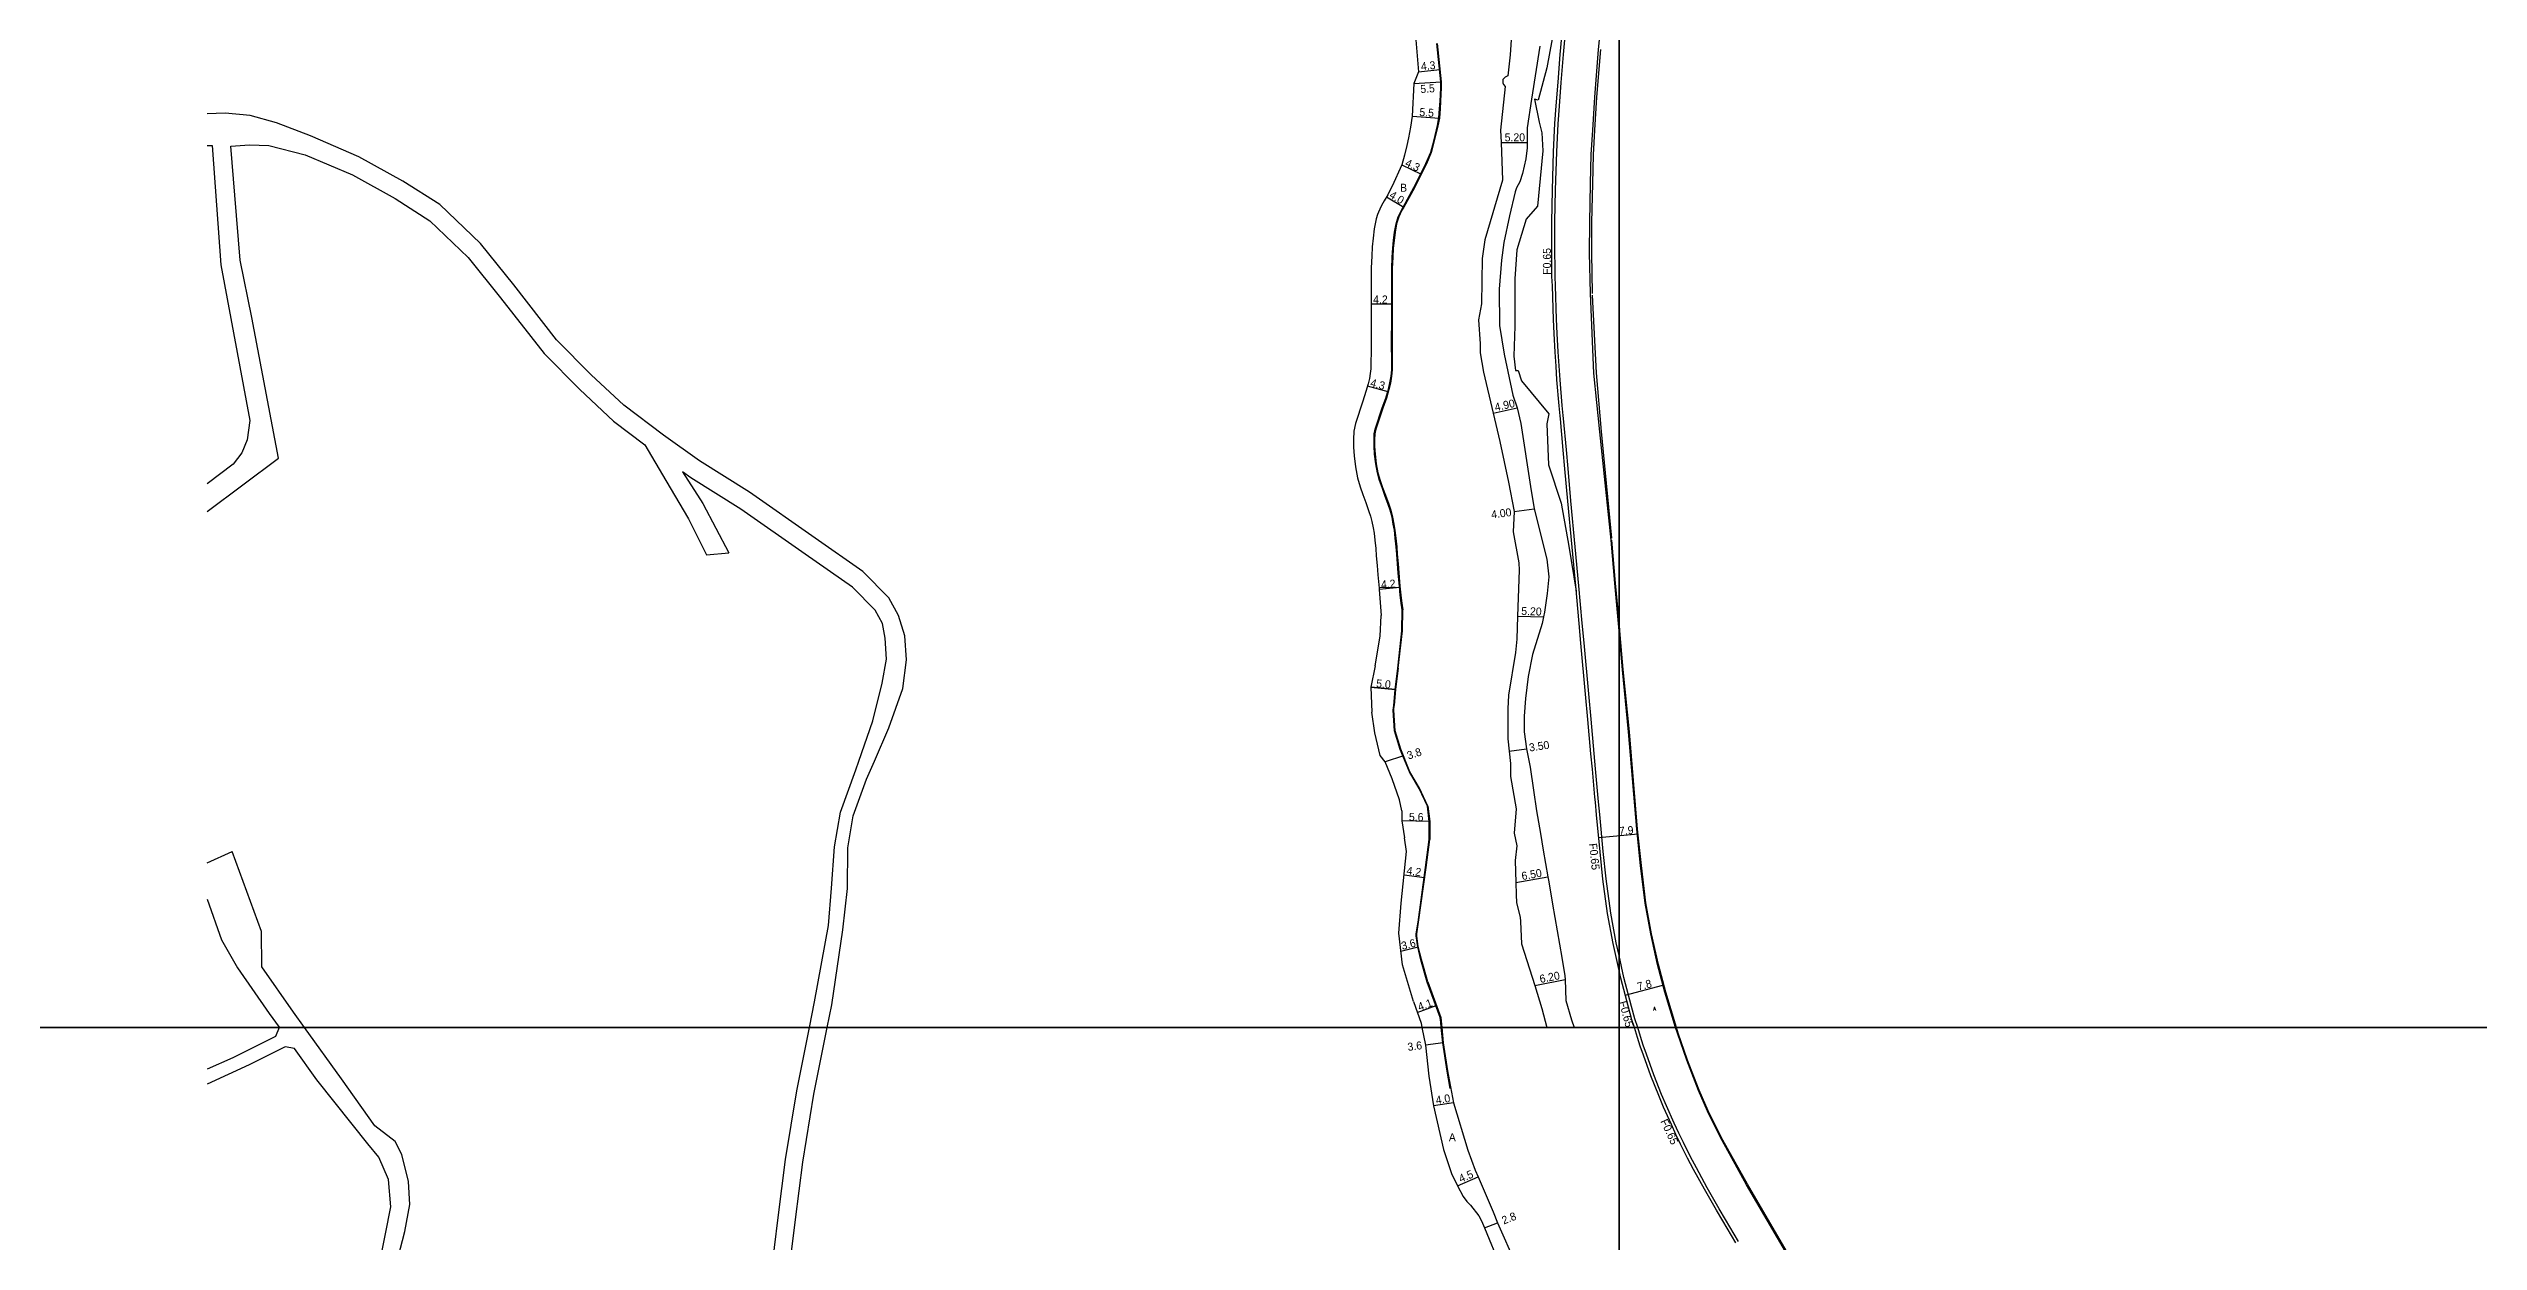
# Model space of a CAD drawing. Header units: metres. Extents: x -16000 to -12000, y -93000 to -90000.
# Drawn here: x -13114.1 to -12628.1, y -91842.8 to -91604.3 of the extents above; entities that cross this region are included whole.
import ezdxf

# ---------------------------------------------------------------- set-up
doc = ezdxf.new("R2010")
doc.units = ezdxf.units.M
doc.header["$LTSCALE"] = 2.5
for name, color, linetype in [('その他', 7, 'Continuous'), ('側溝・桝', 7, 'Continuous'), ('図郭', 7, 'Continuous'), ('幅員', 7, 'Continuous'), ('歩道・分離帯・安全施設', 7, 'Continuous'), ('舗装', 7, 'Continuous'), ('道路', 7, 'Continuous')]:
    doc.layers.add(name, color=color, linetype=linetype)
doc.styles.get("Standard").update_dxf_attribs({"font": ''})
doc.styles.add('YOKO_DECO', font='txt.shx', dxfattribs={"bigfont": 'extfont.shx'})
doc.styles.get('Standard').set_extended_font_data('@MS PGothic')

msp = doc.modelspace()

# ---------------------------------------------------------------- linework, layer by layer
at = {"layer": 'その他', "flags": 128}
msp.add_lwpolyline([(-12812.88, -91599.79), (-12814.47, -91608.11), (-12816.15, -91614.6), (-12816.88, -91614.36), (-12815.95, -91618.97), (-12815.42, -91621.12), (-12815.21, -91624.72), (-12816.3, -91635.74), (-12818.59, -91638.39), (-12820.46, -91644.5), (-12820.84, -91650.33), (-12820.86, -91659.79), (-12821.05, -91665.77), (-12820.73, -91668.66), (-12820.19, -91668.61), (-12819.5, -91670.67), (-12814.06, -91677.29), (-12814.46, -91679.28), (-12814.08, -91687.5), (-12811.55, -91695.14), (-12810.03, -91703.74), (-12808.59, -91712.78)], dxfattribs=at)
at = {"layer": '側溝・桝'}
for points in [[(-12800, -91785.62), (-12800.56, -91783.04), (-12801.66, -91777.11), (-12802.59, -91770.27), (-12803.15, -91764.83), (-12803.86, -91757.38), (-12804.11, -91754.86), (-12804.69, -91748.28), (-12804.98, -91745.18), (-12805.6, -91738.32), (-12806.07, -91733.25), (-12806.99, -91723.06), (-12807.35, -91719.13), (-12808.04, -91711.65), (-12808.76, -91703.89), (-12809.61, -91694.68), (-12810.2, -91688.2), (-12810.54, -91684.49), (-12811.1, -91678.24), (-12811.16, -91677.64), (-12811.35, -91675.62), (-12811.78, -91670.48), (-12811.96, -91667.71), (-12812.15, -91664.92), (-12812.35, -91661.2), (-12812.49, -91658.37), (-12812.7, -91651.68), (-12812.77, -91649.83), (-12812.83, -91643.03), (-12812.82, -91638.87), (-12812.69, -91632.55), (-12812.46, -91624.93), (-12812.18, -91619.29), (-12811.94, -91615.78), (-12811.56, -91611.05), (-12811.12, -91605.46), (-12809.76, -91590.56)], [(-12796.27, -91800), (-12796.81, -91798.25), (-12797.51, -91795.78), (-12799.05, -91789.97), (-12800, -91785.62)], [(-12776.12, -91842.75), (-12778.73, -91838.35), (-12779.96, -91836.21), (-12782.39, -91832.01), (-12784.52, -91828.07), (-12785.71, -91825.82), (-12787.13, -91823), (-12788.05, -91821.09), (-12788.96, -91819.14), (-12790.54, -91815.65), (-12791.49, -91813.37), (-12793.04, -91809.43), (-12794.54, -91805.34), (-12795.16, -91803.55), (-12795.73, -91801.78), (-12796.27, -91800)]]:
    msp.add_lwpolyline(points, dxfattribs=at)
at = {"layer": '図郭'}
for points in [[(-13600, -91800), (-12800, -91800), (-12800, -91200), (-13600, -91200)], [(-12800, -91800), (-12000, -91800), (-12000, -91200), (-12800, -91200)], [(-13600, -92400), (-12800, -92400), (-12800, -91800), (-13600, -91800)], [(-12800, -92400), (-12000, -92400), (-12000, -91800), (-12800, -91800)]]:
    msp.add_lwpolyline(points, close=True, dxfattribs=at)
at = {"layer": '幅員'}
for points in [[(-12841.05, -91611.27), (-12835.56, -91610.91)], [(-12840.09, -91608.89), (-12835.82, -91608.44)], [(-12841.4, -91617.75), (-12835.92, -91618.15)], [(-12823.59, -91623.07), (-12818.39, -91623.06)], [(-12843.47, -91627.54), (-12839.57, -91629.36)], [(-12846.48, -91633.91), (-12843.06, -91636)], [(-12845.37, -91655.36), (-12849.57, -91655.36)], [(-12846.18, -91672.92), (-12850.31, -91671.76)], [(-12825.16, -91677.16), (-12820.38, -91676.07)], [(-12820.95, -91696.79), (-12816.99, -91696.26)], [(-12843.79, -91711.99), (-12847.97, -91712.39)], [(-12820.31, -91717.72), (-12815.11, -91717.91)], [(-12844.68, -91732.39), (-12849.66, -91731.96)], [(-12849.66, -91731.96), (-12844.77, -91732.38)], [(-12849.66, -91731.96), (-12844.68, -91732.39)], [(-12821.96, -91744.77), (-12818.5, -91744.26)], [(-12796.17, -91761.3), (-12804.05, -91762.05)], [(-12842.99, -91769.46), (-12838.88, -91770.02)], [(-12820.65, -91771.02), (-12814.26, -91769.86)], [(-12843.61, -91784.71), (-12840.14, -91783.86)], [(-12816.87, -91791.58), (-12810.78, -91790.39)], [(-12798.77, -91793.52), (-12791.21, -91791.51)], [(-12840.36, -91796.96), (-12836.55, -91795.57)], [(-12833.13, -91815.03), (-12837.08, -91815.67)], [(-12832.33, -91831.61), (-12828.2, -91829.82)], [(-12826.9, -91840.06), (-12824.3, -91839.02)]]:
    msp.add_lwpolyline(points, dxfattribs=at)
at = {"layer": '幅員', "flags": 128}
for points in [[(-12843.12, -91745.7), (-12846.74, -91746.86)], [(-12837.85, -91758.8), (-12843.44, -91758.68)], [(-12835.15, -91803.06), (-12838.72, -91803.52)]]:
    msp.add_lwpolyline(points, dxfattribs=at)
at = {"layer": '歩道・分離帯・安全施設'}
for points in [[(-12843.35, -91716.51), (-12843.54, -91715.16), (-12843.74, -91713.53), (-12843.91, -91711.78), (-12844.16, -91709.12), (-12844.29, -91707.28), (-12844.47, -91705.35), (-12844.57, -91703.89), (-12844.76, -91702.13), (-12844.93, -91700.55), (-12845.15, -91699.36), (-12845.4, -91697.94), (-12845.75, -91696.56), (-12846.15, -91695.41), (-12846.83, -91693.61), (-12847.4, -91692.05), (-12847.88, -91690.63), (-12848.33, -91689.11), (-12848.67, -91687.3), (-12848.88, -91685.37), (-12848.98, -91683.77), (-12849, -91682.44), (-12848.97, -91681.26), (-12848.76, -91680.33), (-12847.36, -91676.12), (-12846.63, -91674.15), (-12846.13, -91672.39), (-12845.81, -91671.12), (-12845.58, -91669.75), (-12845.47, -91668.48), (-12845.47, -91666.34), (-12845.49, -91663.62), (-12845.47, -91657.71), (-12845.47, -91648.21), (-12845.34, -91645.97), (-12845.25, -91644.2), (-12845.1, -91642.61), (-12844.89, -91640.95), (-12844.59, -91639.3), (-12844.15, -91637.88), (-12843.52, -91636.56), (-12843.15, -91635.95), (-12841.02, -91632.06), (-12839.66, -91629.31), (-12838.62, -91627.25), (-12837.64, -91625), (-12837.24, -91623.51), (-12836.78, -91621.63), (-12836.32, -91619.67), (-12836.02, -91618.14), (-12835.9, -91616.29), (-12835.79, -91614.77), (-12835.67, -91612.13), (-12835.66, -91610.91), (-12836.46, -91603.25)], [(-12805.29, -91653.22), (-12805.44, -91645.14), (-12805.41, -91639.04), (-12805.26, -91631.23), (-12805.13, -91625.48), (-12804.83, -91620.58), (-12804.42, -91614), (-12803.67, -91604.47)], [(-12801.45, -91702.13), (-12803.48, -91680.85), (-12804.53, -91669.12), (-12805.29, -91653.57)], [(-12800, -91718.76), (-12800.68, -91711.17), (-12801.42, -91702.56)], [(-12844.27, -91728.11), (-12843.43, -91720.68), (-12843.35, -91716.51)], [(-12788.51, -91800), (-12790.67, -91792.89), (-12792.13, -91787.37), (-12793.5, -91781.24), (-12794.61, -91775.07), (-12795.51, -91767.62), (-12796.28, -91760.31), (-12797.94, -91740.86), (-12799.17, -91728.43), (-12799.76, -91721.46), (-12800, -91718.76)], [(-12845.05, -91735.59), (-12844.77, -91732.38), (-12844.27, -91728.11)], [(-12838.33, -91755.76), (-12839.98, -91752.2), (-12841.9, -91748.89), (-12843.76, -91744.41), (-12844.88, -91740.7), (-12845.14, -91736.53), (-12845.04, -91735.59)], [(-12837.95, -91762.4), (-12837.95, -91758.81), (-12838.33, -91755.76)], [(-12838.35, -91790.89), (-12839.62, -91786.43), (-12840.24, -91783.89), (-12840.54, -91781.65), (-12840.55, -91781.5), (-12840.55, -91781.26), (-12840.18, -91778.9), (-12838.7, -91767.98), (-12837.95, -91762.4)], [(-12835.56, -91800), (-12835.67, -91798.94), (-12835.77, -91798.01), (-12838.35, -91790.89)], [(-12833.75, -91812.2), (-12834.38, -91808.7), (-12835.24, -91803.07), (-12835.56, -91800.01), (-12835.56, -91800)], [(-12760.34, -91855.29), (-12774.33, -91831.33), (-12779.21, -91822.52), (-12780.64, -91819.77), (-12782.17, -91816.62), (-12783.96, -91812.52), (-12786.29, -91806.49), (-12788.18, -91801.1), (-12788.51, -91800)]]:
    msp.add_lwpolyline(points, dxfattribs=at)
at = {"layer": '舗装'}
msp.add_lwpolyline([(-12848.01, -91712.03), (-12843.79, -91711.98)], dxfattribs=at)
at = {"layer": '道路'}
for points in [[(-12800, -91720.68), (-12800.85, -91711.18), (-12801.59, -91702.57), (-12803.86, -91680.89), (-12805.04, -91669.15), (-12805.74, -91653.21), (-12805.89, -91645.13), (-12805.86, -91639.03), (-12805.7, -91631.22), (-12805.57, -91625.46), (-12805.27, -91620.56), (-12804.86, -91613.98), (-12804.12, -91604.44), (-12803.2, -91595.17), (-12801.88, -91580.36), (-12801.04, -91571.48), (-12800.04, -91561.36), (-12800, -91560.74)], [(-12804.82, -91753.96), (-12805.32, -91748.33), (-12805.61, -91745.24), (-12806.23, -91738.38), (-12806.7, -91733.31), (-12807.62, -91723.12), (-12807.98, -91719.18), (-12808.67, -91711.7), (-12809.39, -91703.94), (-12810.24, -91694.73), (-12810.83, -91688.26), (-12811.17, -91684.55), (-12811.73, -91678.3), (-12811.79, -91677.7), (-12811.98, -91675.68), (-12812.41, -91670.52), (-12812.59, -91667.75), (-12812.78, -91664.95), (-12812.98, -91661.23), (-12813.12, -91658.4), (-12813.33, -91651.71), (-12813.41, -91649.85), (-12813.46, -91643.04), (-12813.45, -91638.88), (-12813.32, -91632.55), (-12813.09, -91624.91), (-12812.81, -91619.26), (-12812.57, -91615.74), (-12812.19, -91611.01), (-12811.75, -91605.42), (-12810.39, -91590.51)], [(-12841.05, -91597.72), (-12840.09, -91608.89), (-12841.05, -91611.27), (-12841.4, -91617.75), (-12841.72, -91619.95), (-12842.11, -91622.14), (-12842.41, -91623.64), (-12842.88, -91625.59), (-12843.47, -91627.54), (-12845.38, -91631.78), (-12845.81, -91632.66), (-12846.21, -91633.48), (-12846.96, -91634.7), (-12847.23, -91635.16), (-12847.62, -91635.89), (-12848.31, -91637.47), (-12848.58, -91638.32), (-12848.95, -91640.33), (-12849.17, -91642.17), (-12849.34, -91643.9), (-12849.43, -91645.75), (-12849.57, -91648.09), (-12849.57, -91657.7), (-12849.59, -91663.63), (-12849.67, -91668.3), (-12849.75, -91669.23), (-12849.92, -91670.25), (-12850.19, -91671.3), (-12850.62, -91672.84), (-12851.23, -91674.76), (-12852.71, -91679.23), (-12853.05, -91680.74), (-12853.1, -91682.42), (-12853.08, -91683.94), (-12852.96, -91685.72), (-12852.73, -91687.9), (-12852.32, -91690.08), (-12851.79, -91691.86), (-12851.27, -91693.42), (-12850.67, -91695.04), (-12850.01, -91696.8), (-12849.68, -91697.75), (-12849.41, -91698.8), (-12849.19, -91700.08), (-12848.99, -91701.16), (-12848.83, -91702.57), (-12848.66, -91704.25), (-12848.55, -91705.68), (-12848.38, -91707.61), (-12848.25, -91709.45), (-12847.99, -91712.17), (-12847.97, -91712.39), (-12847.57, -91717.61)], [(-12821.53, -91601.54), (-12821.76, -91605.51), (-12822.27, -91609.72), (-12822.8, -91609.97), (-12823.21, -91610.44), (-12823.27, -91611.09), (-12823.13, -91611.43), (-12822.75, -91611.87), (-12823.7, -91620.6), (-12823.59, -91623.07), (-12823.3, -91630.57), (-12826.82, -91642.5), (-12827.35, -91646.25), (-12827.54, -91655.33), (-12828.11, -91658.49), (-12827.76, -91663.28), (-12827.8, -91665.11), (-12827.1, -91668.99), (-12825.16, -91677.16), (-12823.82, -91682.8), (-12822.12, -91690.93), (-12820.95, -91696.79), (-12821.18, -91700.9), (-12820.07, -91707.08), (-12819.98, -91708.56), (-12820.2, -91714.07), (-12820.31, -91717.72), (-12820.46, -91722.34), (-12820.73, -91724.99), (-12822.11, -91733.55), (-12822.22, -91736.25), (-12822.25, -91742.25), (-12821.96, -91744.77), (-12821.69, -91747.2), (-12821.71, -91749.83), (-12820.55, -91756.27), (-12821, -91761.15), (-12820.44, -91763.65), (-12820.8, -91766.57), (-12820.65, -91771.02), (-12820.6, -91773.39), (-12820.51, -91775.09), (-12819.8, -91777.9), (-12819.71, -91778.77), (-12819.48, -91783.27), (-12816.87, -91791.58), (-12815.41, -91796.22), (-12814.47, -91800)], [(-12836.36, -91603.24), (-12835.56, -91610.91), (-12835.57, -91612.13), (-12835.69, -91614.77), (-12835.8, -91616.29), (-12835.92, -91618.15), (-12836.23, -91619.69), (-12836.68, -91621.65), (-12837.15, -91623.53), (-12837.54, -91625.03), (-12838.53, -91627.3), (-12839.57, -91629.36), (-12840.93, -91632.11), (-12843.06, -91636), (-12843.43, -91636.6), (-12844.05, -91637.92), (-12844.5, -91639.33), (-12844.79, -91640.96), (-12845, -91642.63), (-12845.15, -91644.21), (-12845.24, -91645.98), (-12845.37, -91648.21), (-12845.37, -91657.71), (-12845.39, -91663.62), (-12845.36, -91666.34), (-12845.37, -91668.49), (-12845.48, -91669.77), (-12845.71, -91671.14), (-12846.03, -91672.41), (-12846.53, -91674.18), (-12847.27, -91676.15), (-12848.66, -91680.36), (-12848.87, -91681.27), (-12848.9, -91682.45), (-12848.88, -91683.77), (-12848.78, -91685.36), (-12848.57, -91687.29), (-12848.23, -91689.09), (-12847.79, -91690.6), (-12847.31, -91692.02), (-12846.73, -91693.57), (-12846.06, -91695.38), (-12845.66, -91696.53), (-12845.3, -91697.92), (-12845.06, -91699.34), (-12844.83, -91700.54), (-12844.66, -91702.12), (-12844.47, -91703.88), (-12844.37, -91705.34), (-12844.19, -91707.28), (-12844.06, -91709.11), (-12843.81, -91711.77), (-12843.64, -91713.52), (-12843.44, -91715.15), (-12843.25, -91716.51)], [(-12815.85, -91603.75), (-12817.54, -91614.39), (-12818.37, -91620.1), (-12818.37, -91621.92), (-12818.39, -91623.06), (-12818.39, -91624.09), (-12818.66, -91626.34), (-12819.32, -91629.21), (-12819.86, -91630.91), (-12820.51, -91632.13), (-12820.8, -91632.91), (-12821.93, -91637.71), (-12823.03, -91643.04), (-12823.54, -91646.58), (-12823.96, -91652.36), (-12823.93, -91659.65), (-12822.96, -91665.39), (-12821.27, -91673.58), (-12820.38, -91676.07), (-12819.61, -91679.22), (-12817.71, -91691.81), (-12816.99, -91696.26), (-12814.42, -91706.33), (-12814.04, -91709.9), (-12814.36, -91713.2), (-12814.89, -91716.92), (-12815.11, -91717.91), (-12815.4, -91719.24), (-12817.3, -91725.42), (-12818.15, -91729.81), (-12818.7, -91734.22), (-12818.99, -91737.77), (-12818.99, -91740.87), (-12818.5, -91744.26), (-12818.39, -91744.93), (-12817.77, -91747.96), (-12817.12, -91752.51), (-12816.54, -91756.65), (-12815.74, -91761.2), (-12815.16, -91764.5), (-12814.26, -91769.86), (-12814.07, -91770.86), (-12813.31, -91775.31), (-12811.46, -91785.97), (-12810.81, -91789.65), (-12810.78, -91790.39), (-12810.61, -91794.62), (-12809.52, -91798.46), (-12808.97, -91800)], [(-12958.34, -91800), (-12957.43, -91795.46), (-12955.22, -91780.49), (-12954.31, -91772.21), (-12954.21, -91764.04), (-12953.18, -91757.66), (-12950.48, -91750.35), (-12948.92, -91746.74), (-12946.03, -91740.05), (-12943.23, -91732.24), (-12942.5, -91726.46), (-12942.85, -91721.68), (-12944.09, -91717.61), (-12946.02, -91714.05), (-12951.25, -91708.83), (-12960.76, -91702.16), (-12973.88, -91692.94), (-12983.89, -91686.68), (-12991.1, -91681.58), (-12999.02, -91675.59), (-13005.54, -91669.49), (-13012.48, -91662.49), (-13021.05, -91651.53), (-13027.7, -91643.24), (-13035.83, -91635.46), (-13043.24, -91630.76), (-13052.04, -91625.88), (-13061.72, -91621.7), (-13068.51, -91619.09), (-13073.79, -91617.65), (-13078.76, -91617.21), (-13082.34, -91617.34)], [(-13082.35, -91696.83), (-13068.07, -91686.14), (-13073.45, -91658.01), (-13075.76, -91646.58), (-13076.8, -91633.54), (-13077.64, -91623.8), (-13073.91, -91623.52), (-13070, -91623.61), (-13062.73, -91625.48), (-13053.31, -91629.54), (-13044.78, -91634.27), (-13037.81, -91638.69), (-13030.16, -91646.01), (-13023.69, -91654.08), (-13014.98, -91665.21), (-13007.83, -91672.42), (-13001.09, -91678.73), (-12994.81, -91683.48), (-12990.64, -91690.65), (-12986.09, -91698.27), (-12982.53, -91705.5)], [(-13082.34, -91623.65), (-13081.39, -91623.61), (-13079.63, -91647.52), (-13073.81, -91678.63), (-13074.37, -91682.52), (-13075.43, -91685.12), (-13077.19, -91687.33), (-13082.35, -91691.28)], [(-12961.91, -91800), (-12960.88, -91794.84), (-12958.08, -91779.62), (-12957.53, -91772.13), (-12956.91, -91763.86), (-12955.7, -91756.94), (-12952.6, -91748.49), (-12952.01, -91746.74), (-12949.25, -91738.64), (-12947.39, -91731.12), (-12946.52, -91726.34), (-12946.78, -91722.14), (-12947.3, -91719.23), (-12948.76, -91716.53), (-12953.33, -91711.97), (-12962.76, -91705.36), (-12975.6, -91696.34), (-12985.61, -91690.08), (-12987.3, -91688.88), (-12983.24, -91695.25), (-12978.06, -91705.06)], [(-12982.53, -91705.5), (-12978.06, -91705.06)], [(-12848.8, -91727.68), (-12847.76, -91721.76), (-12847.57, -91717.61)], [(-12844.17, -91728.12), (-12843.33, -91720.68), (-12843.25, -91716.51)], [(-12788.69, -91800), (-12790.83, -91792.93), (-12792.3, -91787.41), (-12793.67, -91781.27), (-12794.77, -91775.1), (-12795.68, -91767.64), (-12796.44, -91760.32), (-12798.11, -91740.87), (-12799.34, -91728.45), (-12799.93, -91721.48), (-12800, -91720.68)], [(-12848.8, -91727.68), (-12849.66, -91731.96), (-12849.46, -91736.92)], [(-12844.17, -91728.12), (-12844.68, -91732.39), (-12844.95, -91735.6)], [(-12843.43, -91756.68), (-12843.91, -91754.5), (-12845.36, -91750.3), (-12846.74, -91746.86), (-12847.79, -91745.6), (-12848.83, -91741.1), (-12849.46, -91736.92)], [(-12838.23, -91755.73), (-12839.89, -91752.15), (-12841.81, -91748.84), (-12843.67, -91744.37), (-12844.78, -91740.68), (-12845.04, -91736.53), (-12844.95, -91735.6)], [(-12843.43, -91756.68), (-12843.44, -91758.68), (-12842.9, -91762.08)], [(-12838.23, -91755.73), (-12837.85, -91758.8), (-12837.85, -91762.4)], [(-12800, -91788.59), (-12801.18, -91783.16), (-12802.29, -91777.21), (-12803.22, -91770.35), (-12803.78, -91764.89), (-12804.49, -91757.45), (-12804.74, -91754.92), (-12804.82, -91753.96)], [(-12842.51, -91764.8), (-12842.9, -91762.08)], [(-12838.26, -91790.86), (-12839.52, -91786.4), (-12840.14, -91783.87), (-12840.44, -91781.63), (-12840.45, -91781.5), (-12840.45, -91781.26), (-12840.09, -91778.92), (-12838.6, -91767.99), (-12837.85, -91762.4)], [(-13082.35, -91767.09), (-13077.39, -91764.83)], [(-13062.89, -91800), (-13065.09, -91796.95), (-13071.44, -91787.87), (-13071.52, -91780.82), (-13077.39, -91764.83)], [(-13082.35, -91774.32), (-13079.51, -91782.46), (-13076.32, -91788.07), (-13069.96, -91797.16), (-13067.96, -91799.93), (-13067.99, -91800)], [(-12838.26, -91790.86), (-12835.67, -91797.98), (-12835.46, -91800)], [(-12796.93, -91800), (-12797.41, -91798.43), (-12798.12, -91795.95), (-12799.67, -91790.12), (-12800, -91788.59)], [(-12841.11, -91794.76), (-12839.6, -91799.14), (-12839.45, -91800)], [(-13067.99, -91800), (-13068.71, -91801.79), (-13077.24, -91806.04), (-13082.35, -91808.35)], [(-13044.17, -91845.88), (-13042.82, -91840.8), (-13041.82, -91835.36), (-13042.09, -91830.79), (-13043.41, -91825.38), (-13044.77, -91822.79), (-13048.82, -91819.66), (-13055.52, -91810.23), (-13062.89, -91800)], [(-12989.46, -91846.02), (-12980.8, -91856.58), (-12974.7, -91862.88), (-12974.37, -91862.88), (-12972.98, -91862.57), (-12970.1, -91860.26), (-12970.08, -91858.64), (-12969.65, -91849.96), (-12968.18, -91837.97), (-12966.7, -91826.39), (-12964.45, -91812.67), (-12961.91, -91800)], [(-12959.86, -91929.63), (-12960.66, -91921.58), (-12960.6, -91914.96), (-12960.44, -91908.6), (-12960.24, -91901.79), (-12960.39, -91897.51), (-12960.81, -91892.9), (-12961.57, -91888.28), (-12963.55, -91879.49), (-12965.02, -91872.34), (-12965.99, -91865.48), (-12966.57, -91858.51), (-12966.16, -91850.24), (-12964.71, -91838.37), (-12963.24, -91826.9), (-12961.01, -91813.33), (-12958.34, -91800)], [(-12839.45, -91800), (-12838.72, -91803.52), (-12838.01, -91809.71)], [(-12835.46, -91800), (-12835.15, -91803.06), (-12834.28, -91808.68), (-12833.13, -91815.03), (-12830.22, -91824.53), (-12828.76, -91828.53), (-12828.2, -91829.82), (-12825.16, -91836.85), (-12824.3, -91839.02), (-12820.66, -91847.3), (-12818.81, -91851.31), (-12817.6, -91853.08), (-12815.84, -91855.5), (-12814.55, -91856.96), (-12811.36, -91859.85), (-12809.21, -91861.32), (-12807.09, -91862.78), (-12800.39, -91866.61)], [(-12776.67, -91843.07), (-12779.27, -91838.67), (-12780.51, -91836.53), (-12782.94, -91832.32), (-12785.08, -91828.37), (-12786.28, -91826.11), (-12787.7, -91823.28), (-12788.63, -91821.36), (-12789.53, -91819.41), (-12791.12, -91815.91), (-12792.07, -91813.61), (-12793.63, -91809.65), (-12795.14, -91805.55), (-12795.76, -91803.75), (-12796.33, -91801.97), (-12796.93, -91800)], [(-12760.49, -91855.38), (-12774.48, -91831.41), (-12779.36, -91822.6), (-12780.8, -91819.85), (-12782.32, -91816.69), (-12784.11, -91812.58), (-12786.45, -91806.55), (-12788.34, -91801.15), (-12788.69, -91800)], [(-13047.7, -91846.23), (-13046.7, -91841.23), (-13045.6, -91835.83), (-13046.11, -91830.4), (-13048.02, -91825.88), (-13050.21, -91823.24), (-13053.37, -91819.34), (-13060.4, -91810.43), (-13064.91, -91804.16), (-13066.79, -91803.88), (-13073.99, -91807.42), (-13082.35, -91811.33)], [(-12838.01, -91809.71), (-12837.08, -91815.67), (-12835.09, -91824.38), (-12833.49, -91829.16), (-12832.33, -91831.61), (-12831.17, -91833.75), (-12830.43, -91834.75), (-12829.71, -91835.52), (-12828.04, -91837.66), (-12827.51, -91838.61), (-12826.9, -91840.06), (-12823.77, -91847.64)]]:
    msp.add_lwpolyline(points, dxfattribs=at)
at = {"layer": '道路', "flags": 128}
msp.add_lwpolyline([(-12841.11, -91794.76), (-12843.28, -91787.43), (-12844.05, -91781.1), (-12843.57, -91775.11), (-12842.51, -91764.8)], dxfattribs=at)

# ---------------------------------------------------------------- texts
at = {"layer": '側溝・桝'}
for rotation, p in [(90, (-12813.62, -91649.49)), (276, (-12806.01, -91763.23)), (285, (-12800.03, -91794.91)), (295, (-12791.78, -91818.74))]:
    msp.add_text('F0.65', height=1.6, rotation=rotation, dxfattribs=at).set_placement(p)
at = {"layer": '幅員'}
for s, rotation, p in [('4.3', 5.9656, (-12839.54, -91608.64)), ('5.5', 3.7452, (-12839.7, -91613.17)), ('5.5', 355.8769, (-12839.97, -91617.73)), ('5.20', 0.1694, (-12822.87, -91622.82)), ('4.3', 335.0408, (-12842.93, -91627.68)), ('4.0', 329.1803, (-12846.09, -91633.97)), ('4.2', 359.8251, (-12849.18, -91655.22)), ('4.3', 345.1078, (-12849.87, -91671.77)), ('4.90', 12.8481, (-12824.68, -91676.79)), ('4.00', 7.6189, (-12825.47, -91698.25)), ('4.2', 4.7721, (-12847.54, -91712.23)), ('5.20', 357.8441, (-12819.58, -91717.49)), ('5.0', 355, (-12848.62, -91731.96)), ('3.50', 8.4358, (-12817.87, -91744.82)), ('3.8', 18.1051, (-12842.1, -91746.43)), ('5.6', 359, (-12842.03, -91758.67)), ('7.9', 5, (-12799.94, -91761.52)), ('4.2', 352, (-12842.57, -91769.35)), ('6.50', 10.2405, (-12819.35, -91770.53)), ('3.6', 14, (-12843.34, -91784.49)), ('6.20', 11.1114, (-12815.72, -91791.1)), ('7.8', 15, (-12796.13, -91792.64)), ('4.1', 20, (-12839.91, -91796.69)), ('3.6', 7.4257, (-12842.19, -91804.68)), ('4.0', 9.1615, (-12836.53, -91815.33)), ('4.5', 23.4208, (-12831.63, -91831.04)), ('2.8', 21.7307, (-12823.07, -91839.39))]:
    msp.add_text(s, height=1.6, rotation=rotation, dxfattribs=at).set_placement(p)
at = {"layer": '舗装'}
for s, p in [('B', (-12843.79, -91632.89)), ('A', (-12834.04, -91822.74))]:
    msp.add_text(s, height=1.6, dxfattribs=at).set_placement(p)
at = {"layer": '舗装', "style": 'YOKO_DECO'}
msp.add_text('A', height=0.75, dxfattribs=at).set_placement((-12793.17, -91796.58, 236.85))

doc.saveas('drawing.dxf')
